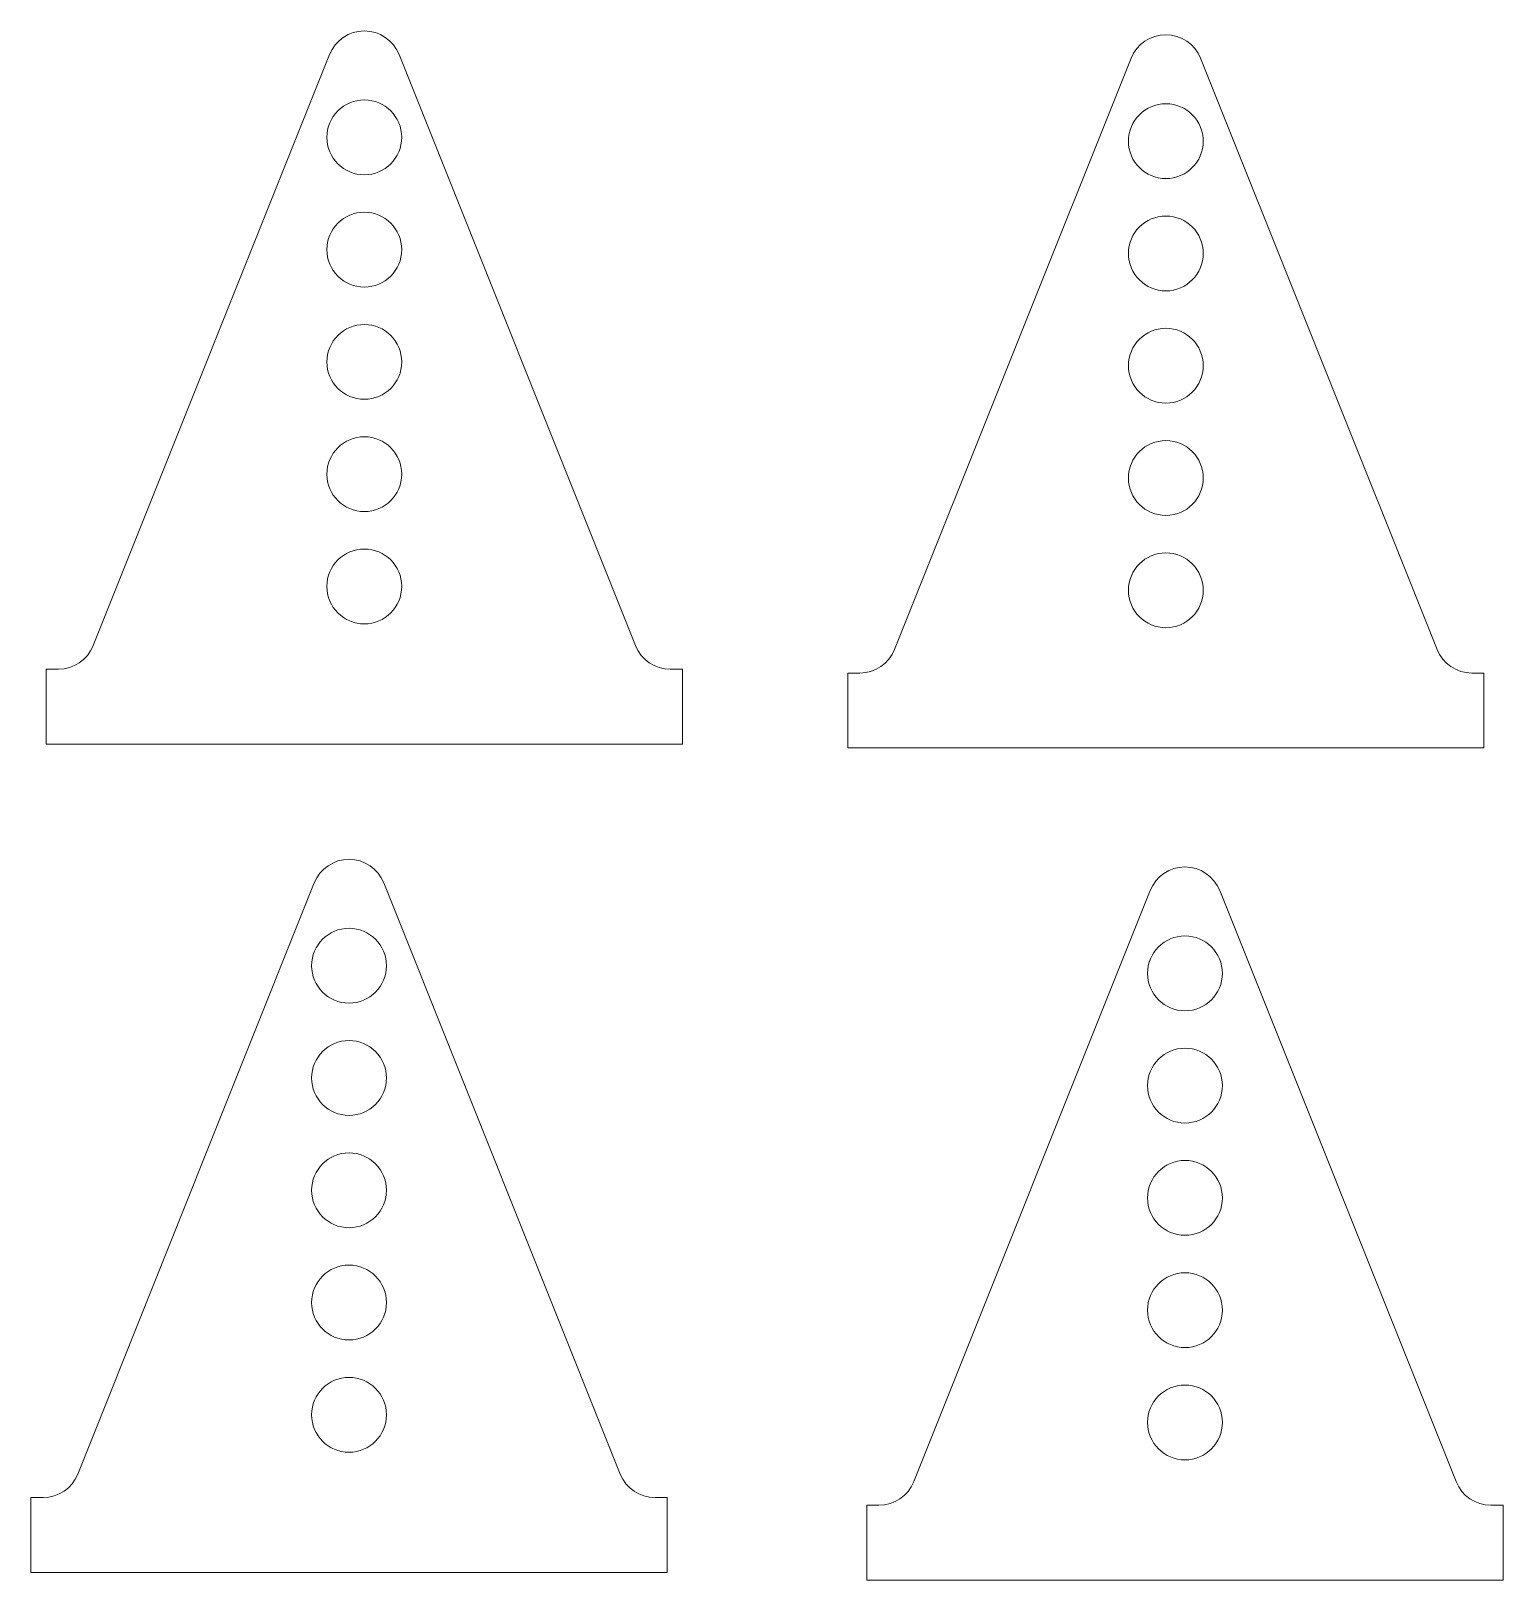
# Model space of a CAD drawing. Header units: millimetres. Extents: x 0.143 to 0.536, y 0.277 to 0.691.
import ezdxf

# ---------------------------------------------------------------- set-up
doc = ezdxf.new("R2010")
doc.units = ezdxf.units.MM

msp = doc.modelspace()

# ---------------------------------------------------------------- linework, layer by layer
at = {"color": 7, "linetype": 'Continuous', "lineweight": 15}
for p, q in [((0.15914, 0.52645), (0.22234, 0.68441)), ((0.24091, 0.68441), (0.30411, 0.52645)), ((0.37334, 0.52543), (0.43654, 0.68339)), ((0.45511, 0.68339), (0.51831, 0.52543)), ((0.14662, 0.52016), (0.14662, 0.50016)), ((0.14662, 0.52016), (0.14986, 0.52016)), ((0.31339, 0.52016), (0.31662, 0.52016)), ((0.31662, 0.52016), (0.31662, 0.50016)), ((0.36082, 0.51914), (0.36082, 0.49914)), ((0.36082, 0.51914), (0.36406, 0.51914)), ((0.52759, 0.51914), (0.53082, 0.51914)), ((0.53082, 0.51914), (0.53082, 0.49914)), ((0.14662, 0.50016), (0.31662, 0.50016)), ((0.36082, 0.49914), (0.53082, 0.49914)), ((0.15506, 0.30511), (0.21826, 0.46307)), ((0.23683, 0.46307), (0.30003, 0.30511)), ((0.37844, 0.30307), (0.44164, 0.46103)), ((0.46021, 0.46103), (0.52341, 0.30307)), ((0.14254, 0.29882), (0.14254, 0.27882)), ((0.14254, 0.29882), (0.14578, 0.29882)), ((0.30931, 0.29882), (0.31254, 0.29882)), ((0.31254, 0.29882), (0.31254, 0.27882)), ((0.36592, 0.29678), (0.36592, 0.27678)), ((0.36592, 0.29678), (0.36916, 0.29678)), ((0.53269, 0.29678), (0.53592, 0.29678)), ((0.53592, 0.29678), (0.53592, 0.27678)), ((0.14254, 0.27882), (0.31254, 0.27882)), ((0.36592, 0.27678), (0.53592, 0.27678))]:
    msp.add_line(p, q, dxfattribs=at)
for centre in [(0.23162, 0.66227), (0.44582, 0.66125), (0.23162, 0.63227), (0.44582, 0.63125), (0.23162, 0.60227), (0.44582, 0.60125), (0.23162, 0.57227), (0.44582, 0.57125), (0.23162, 0.54227), (0.44582, 0.54125), (0.22754, 0.44093), (0.45092, 0.43889), (0.22754, 0.41093), (0.45092, 0.40889), (0.22754, 0.38093), (0.45092, 0.37889), (0.22754, 0.35093), (0.45092, 0.34889), (0.22754, 0.32093), (0.45092, 0.31889)]:
    msp.add_circle(centre, 0.01, dxfattribs=at)
for centre, start, end in [((0.23162, 0.6807), 21.8067, 158.1933), ((0.44582, 0.67968), 21.8067, 158.1933), ((0.14986, 0.53016), 270, 338.1933), ((0.31339, 0.53016), 201.8067, 270), ((0.36406, 0.52914), 270, 338.1933), ((0.52759, 0.52914), 201.8067, 270), ((0.22754, 0.45936), 21.8067, 158.1933), ((0.45092, 0.45732), 21.8067, 158.1933), ((0.14578, 0.30882), 270, 338.1933), ((0.30931, 0.30882), 201.8067, 270), ((0.36916, 0.30678), 270, 338.1933), ((0.53269, 0.30678), 201.8067, 270)]:
    msp.add_arc(centre, 0.01, start, end, dxfattribs=at)

doc.saveas('drawing.dxf')
